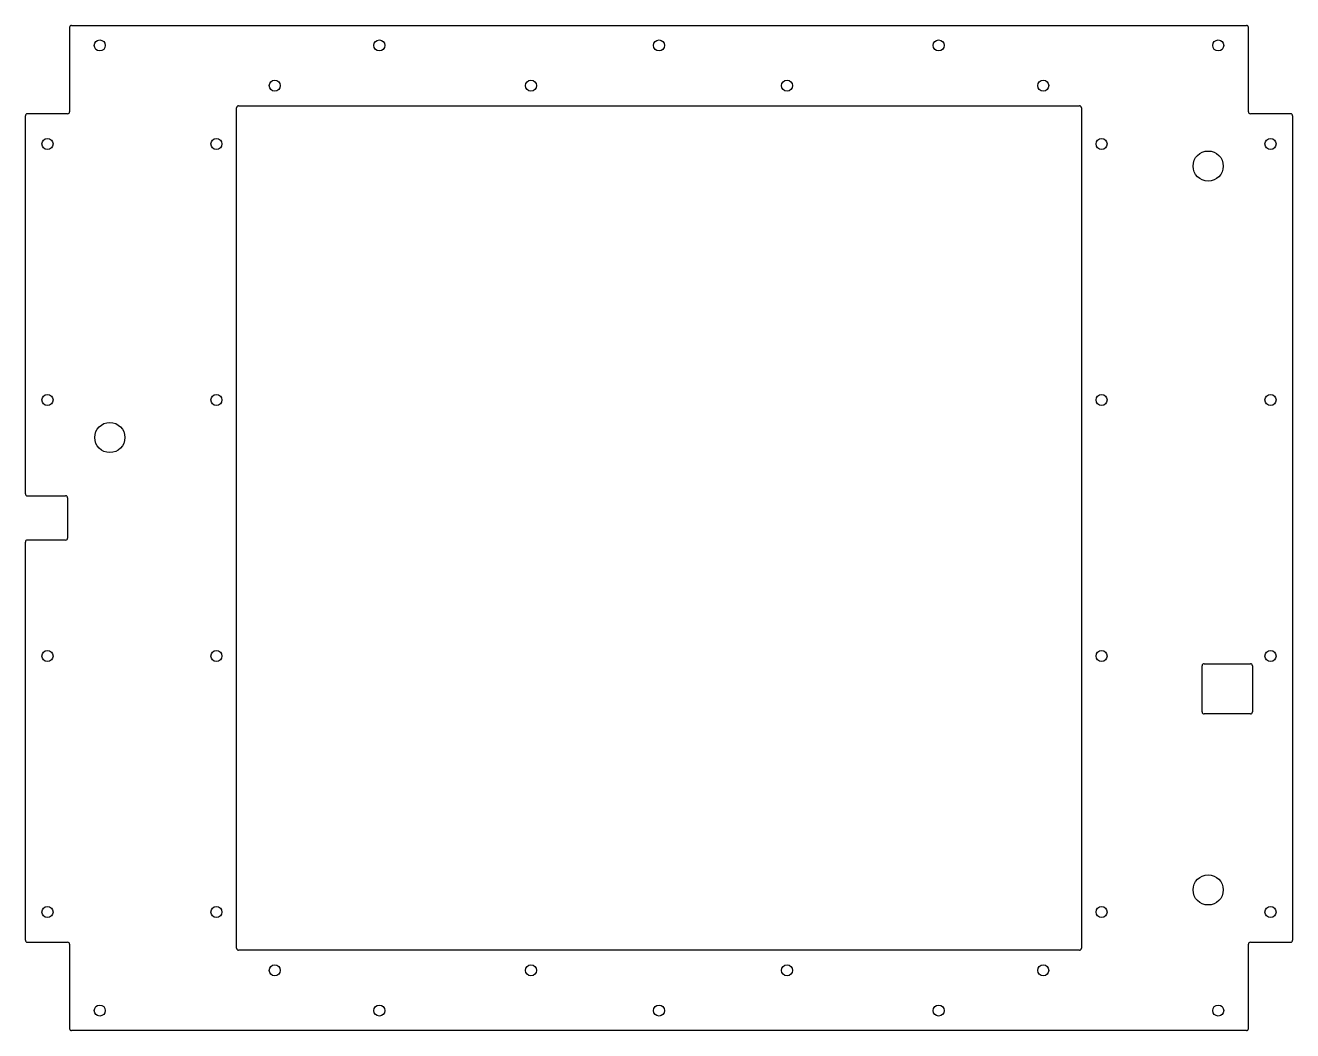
# Model space of a CAD drawing. Header units: millimetres. Extents: x -315 to 315, y -250 to 250.
import ezdxf

# ---------------------------------------------------------------- set-up
doc = ezdxf.new("R2010")
doc.units = ezdxf.units.MM

msp = doc.modelspace()

# ---------------------------------------------------------------- linework, layer by layer
at = {"color": 7, "linetype": 'Continuous', "lineweight": 25}
for p, q in [((-293, 249), (-293, 207)), ((-292, 250), (292, 250)), ((293, 207), (293, 249)), ((-210, -209), (-210, 209)), ((-209, 210), (209, 210)), ((210, 209), (210, -209)), ((-315, 17), (-315, 205)), ((-294, 206), (-314, 206)), ((314, 206), (294, 206)), ((315, 205), (315, -205)), ((-314, 16), (-295, 16)), ((-294, 15), (-294, -5)), ((-295, -6), (-314, -6)), ((-315, -205), (-315, -7)), ((270, -91.5), (270, -68.5)), ((271, -67.5), (294, -67.5)), ((295, -68.5), (295, -91.5)), ((294, -92.5), (271, -92.5)), ((-314, -206), (-294, -206)), ((-293, -207), (-293, -249)), ((293, -249), (293, -207)), ((294, -206), (314, -206)), ((209, -210), (-209, -210)), ((292, -250), (-292, -250))]:
    msp.add_line(p, q, dxfattribs=at)
for centre, radius in [((-278, 240), 2.75), ((-139, 240), 2.75), ((0, 240), 2.75), ((139, 240), 2.75), ((278, 240), 2.75), ((-191, 220), 2.75), ((-63.67, 220), 2.75), ((63.67, 220), 2.75), ((191, 220), 2.75), ((-304, 191), 2.75), ((-220, 191), 2.75), ((220, 191), 2.75), ((304, 191), 2.75), ((273, 180), 7.5), ((-304, 63.67), 2.75), ((-220, 63.67), 2.75), ((220, 63.67), 2.75), ((304, 63.67), 2.75), ((-273, 45), 7.5), ((-304, -63.67), 2.75), ((-220, -63.67), 2.75), ((220, -63.67), 2.75), ((304, -63.67), 2.75), ((273, -180), 7.5), ((-304, -191), 2.75), ((-220, -191), 2.75), ((220, -191), 2.75), ((304, -191), 2.75), ((-191, -220), 2.75), ((-63.67, -220), 2.75), ((63.67, -220), 2.75), ((191, -220), 2.75), ((-278, -240), 2.75), ((-139, -240), 2.75), ((0, -240), 2.75), ((139, -240), 2.75), ((278, -240), 2.75)]:
    msp.add_circle(centre, radius, dxfattribs=at)
for centre, start, end in [((-292, 249), 90, 180), ((292, 249), 0, 90), ((-209, 209), 90, 180), ((209, 209), 0, 90), ((-314, 205), 90, 180), ((-294, 207), 270, 0), ((294, 207), 180, 270), ((314, 205), 0, 90), ((-314, 17), 180, 270), ((-295, 15), 360, 90), ((-314, -7), 90, 180), ((-295, -5), 270, 0), ((271, -68.5), 90, 180), ((294, -68.5), 0, 90), ((271, -91.5), 180, 270), ((294, -91.5), 270, 0), ((-314, -205), 180, 270), ((-294, -207), 360, 90), ((294, -207), 90, 180), ((314, -205), 270, 360), ((-209, -209), 180, 270), ((209, -209), 270, 360), ((-292, -249), 180, 270), ((292, -249), 270, 0)]:
    msp.add_arc(centre, 1, start, end, dxfattribs=at)

doc.saveas('drawing.dxf')
